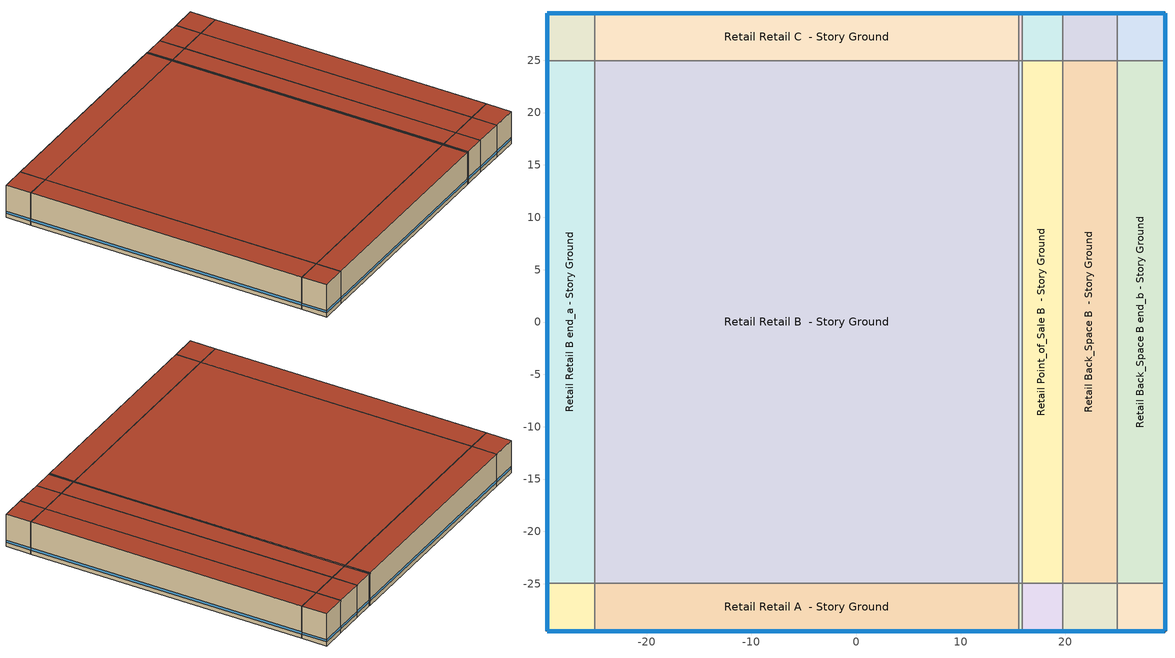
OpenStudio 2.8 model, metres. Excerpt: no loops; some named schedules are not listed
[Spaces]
Retail Retail A end_a - Story Ground
 floor ground (ext-slab): -29.51,-29.51 -29.51,-24.94 -24.94,-24.94 -24.94,-29.51 z0
 wall outside (Typical Insulated Exterior Mass Wall R-6.41): -29.51,-24.94 -29.51,-29.51 -24.94,-29.51 z0:6.1
 wall to Retail Retail B end_a - Story Ground: -24.94,-24.94 -29.51,-24.94 z0:6.1
 wall to Retail Retail A  - Story Ground: -24.94,-29.51 -24.94,-24.94 z0:6.1
 window (U 0.62 SHGC 0.41 Simple Glazing Window U-0.62 SHGC 0.41): -29.51,-24.97 -29.51,-29.49 / -29.49,-29.51 -24.97,-29.51 z0.76:1.19
 roof outside (Typical IEAD Roof R-13.89): -24.94,-29.51 -24.94,-24.94 -29.51,-24.94 -29.51,-29.51 z6.1
Retail Retail B end_a - Story Ground
 floor ground (ext-slab): -29.51,-24.94 -29.51,24.94 -24.94,24.94 -24.94,-24.94 z0
 wall outside (Typical Insulated Exterior Mass Wall R-6.41): -29.51,24.94 -29.51,-24.94 z0:6.1
 wall to Retail Retail C end_a - Story Ground: -24.94,24.94 -29.51,24.94 z0:6.1
 wall to Retail Retail B  - Story Ground: -24.94,-24.94 -24.94,24.94 z0:6.1
 window (U 0.62 SHGC 0.41 Simple Glazing Window U-0.62 SHGC 0.41): -29.51,24.91 -29.51,-24.91 z0.76:1.19
 roof outside (Typical IEAD Roof R-13.89): -24.94,-24.94 -24.94,24.94 -29.51,24.94 -29.51,-24.94 z6.1
Retail Retail C end_a - Story Ground
 floor ground (ext-slab): -29.51,24.94 -29.51,29.51 -24.94,29.51 -24.94,24.94 z0
 wall outside (Typical Insulated Exterior Mass Wall R-6.41): -24.94,29.51 -29.51,29.51 -29.51,24.94 z0:6.1
 wall to Retail Retail C  - Story Ground: -24.94,24.94 -24.94,29.51 z0:6.1
 window (U 0.62 SHGC 0.41 Simple Glazing Window U-0.62 SHGC 0.41): -29.51,29.49 -29.51,24.97 / -24.97,29.51 -29.49,29.51 z0.76:1.19
 roof outside (Typical IEAD Roof R-13.89): -24.94,24.94 -24.94,29.51 -29.51,29.51 -29.51,24.94 z6.1
Retail Retail A  - Story Ground
 floor ground (ext-slab): -24.94,-29.51 -24.94,-24.94 15.55,-24.94 15.55,-29.51 z0
 wall outside (Typical Insulated Exterior Mass Wall R-6.41): -24.94,-29.51 15.55,-29.51 z0:6.1
 wall to Retail Retail B  - Story Ground: 15.55,-24.94 -24.94,-24.94 z0:6.1
 wall to Retail Entry A  - Story Ground: 15.55,-29.51 15.55,-24.94 z0:6.1
 window (U 0.62 SHGC 0.41 Simple Glazing Window U-0.62 SHGC 0.41): -24.91,-29.51 15.53,-29.51 z0.76:1.19
 roof outside (Typical IEAD Roof R-13.89): 15.55,-29.51 15.55,-24.94 -24.94,-24.94 -24.94,-29.51 z6.1
Retail Retail B  - Story Ground
 floor ground (ext-slab): -24.94,-24.94 -24.94,24.94 15.55,24.94 15.55,-24.94 z0
 wall to Retail Retail C  - Story Ground: 15.55,24.94 -24.94,24.94 z0:6.1
 wall to Retail Entry B  - Story Ground: 15.55,-24.94 15.55,24.94 z0:6.1
 roof outside (Typical IEAD Roof R-13.89): 15.55,-24.94 15.55,24.94 -24.94,24.94 -24.94,-24.94 z6.1
Retail Retail C  - Story Ground
 floor ground (ext-slab): -24.94,24.94 -24.94,29.51 15.55,29.51 15.55,24.94 z0
 wall outside (Typical Insulated Exterior Mass Wall R-6.41): 15.55,29.51 -24.94,29.51 z0:6.1
 wall to Retail Entry C  - Story Ground: 15.55,24.94 15.55,29.51 z0:6.1
 window (U 0.62 SHGC 0.41 Simple Glazing Window U-0.62 SHGC 0.41): 15.53,29.51 -24.91,29.51 z0.76:1.19
 roof outside (Typical IEAD Roof R-13.89): 15.55,24.94 15.55,29.51 -24.94,29.51 -24.94,24.94 z6.1
Retail Entry A  - Story Ground
 floor ground (ext-slab): 15.55,-29.51 15.55,-24.94 15.86,-24.94 15.86,-29.51 z0
 wall outside (Typical Insulated Exterior Mass Wall R-6.41): 15.55,-29.51 15.86,-29.51 z0:6.1
 wall to Retail Entry B  - Story Ground: 15.86,-24.94 15.55,-24.94 z0:6.1
 wall to Retail Point_of_Sale A  - Story Ground: 15.86,-29.51 15.86,-24.94 z0:6.1
 window (U 0.62 SHGC 0.41 Simple Glazing Window U-0.62 SHGC 0.41): 15.58,-29.51 15.83,-29.51 z0.76:1.27
 roof outside (Typical IEAD Roof R-13.89): 15.86,-29.51 15.86,-24.94 15.55,-24.94 15.55,-29.51 z6.1
Retail Entry B  - Story Ground
 floor ground (ext-slab): 15.55,-24.94 15.55,24.94 15.86,24.94 15.86,-24.94 z0
 wall to Retail Entry C  - Story Ground: 15.86,24.94 15.55,24.94 z0:6.1
 wall to Retail Point_of_Sale B  - Story Ground: 15.86,-24.94 15.86,24.94 z0:6.1
 roof outside (Typical IEAD Roof R-13.89): 15.86,-24.94 15.86,24.94 15.55,24.94 15.55,-24.94 z6.1
Retail Entry C  - Story Ground
 floor ground (ext-slab): 15.55,24.94 15.55,29.51 15.86,29.51 15.86,24.94 z0
 wall outside (Typical Insulated Exterior Mass Wall R-6.41): 15.86,29.51 15.55,29.51 z0:6.1
 wall to Retail Point_of_Sale C  - Story Ground: 15.86,24.94 15.86,29.51 z0:6.1
 window (U 0.62 SHGC 0.41 Simple Glazing Window U-0.62 SHGC 0.41): 15.83,29.51 15.58,29.51 z0.76:1.27
 roof outside (Typical IEAD Roof R-13.89): 15.86,24.94 15.86,29.51 15.55,29.51 15.55,24.94 z6.1
Retail Point_of_Sale A  - Story Ground
 floor ground (ext-slab): 15.86,-29.51 15.86,-24.94 19.74,-24.94 19.74,-29.51 z0
 wall outside (Typical Insulated Exterior Mass Wall R-6.41): 15.86,-29.51 19.74,-29.51 z0:6.1
 wall to Retail Point_of_Sale B  - Story Ground: 19.74,-24.94 15.86,-24.94 z0:6.1
 wall to Retail Back_Space A  - Story Ground: 19.74,-29.51 19.74,-24.94 z0:6.1
 window (U 0.62 SHGC 0.41 Simple Glazing Window U-0.62 SHGC 0.41): 15.89,-29.51 19.71,-29.51 z0.76:1.19
 roof outside (Typical IEAD Roof R-13.89): 19.74,-29.51 19.74,-24.94 15.86,-24.94 15.86,-29.51 z6.1
Retail Point_of_Sale B  - Story Ground
 floor ground (ext-slab): 15.86,-24.94 15.86,24.94 19.74,24.94 19.74,-24.94 z0
 wall to Retail Point_of_Sale C  - Story Ground: 19.74,24.94 15.86,24.94 z0:6.1
 wall to Retail Back_Space B  - Story Ground: 19.74,-24.94 19.74,24.94 z0:6.1
 roof outside (Typical IEAD Roof R-13.89): 19.74,-24.94 19.74,24.94 15.86,24.94 15.86,-24.94 z6.1
Retail Point_of_Sale C  - Story Ground
 floor ground (ext-slab): 15.86,24.94 15.86,29.51 19.74,29.51 19.74,24.94 z0
 wall outside (Typical Insulated Exterior Mass Wall R-6.41): 19.74,29.51 15.86,29.51 z0:6.1
 wall to Retail Back_Space C  - Story Ground: 19.74,24.94 19.74,29.51 z0:6.1
 window (U 0.62 SHGC 0.41 Simple Glazing Window U-0.62 SHGC 0.41): 19.71,29.51 15.89,29.51 z0.76:1.19
 roof outside (Typical IEAD Roof R-13.89): 19.74,24.94 19.74,29.51 15.86,29.51 15.86,24.94 z6.1
Retail Back_Space A  - Story Ground
 floor ground (ext-slab): 19.74,-29.51 19.74,-24.94 24.94,-24.94 24.94,-29.51 z0
 wall outside (Typical Insulated Exterior Mass Wall R-6.41): 19.74,-29.51 24.94,-29.51 z0:6.1
 wall to Retail Back_Space B  - Story Ground: 24.94,-24.94 19.74,-24.94 z0:6.1
 wall to Retail Back_Space A end_b - Story Ground: 24.94,-29.51 24.94,-24.94 z0:6.1
 window (U 0.62 SHGC 0.41 Simple Glazing Window U-0.62 SHGC 0.41): 19.76,-29.51 24.91,-29.51 z0.76:1.19
 roof outside (Typical IEAD Roof R-13.89): 24.94,-29.51 24.94,-24.94 19.74,-24.94 19.74,-29.51 z6.1
Retail Back_Space B  - Story Ground
 floor ground (ext-slab): 19.74,-24.94 19.74,24.94 24.94,24.94 24.94,-24.94 z0
 wall to Retail Back_Space C  - Story Ground: 24.94,24.94 19.74,24.94 z0:6.1
 wall to Retail Back_Space B end_b - Story Ground: 24.94,-24.94 24.94,24.94 z0:6.1
 roof outside (Typical IEAD Roof R-13.89): 24.94,-24.94 24.94,24.94 19.74,24.94 19.74,-24.94 z6.1
Retail Back_Space C  - Story Ground
 floor ground (ext-slab): 19.74,24.94 19.74,29.51 24.94,29.51 24.94,24.94 z0
 wall outside (Typical Insulated Exterior Mass Wall R-6.41): 24.94,29.51 19.74,29.51 z0:6.1
 wall to Retail Back_Space C end_b - Story Ground: 24.94,24.94 24.94,29.51 z0:6.1
 window (U 0.62 SHGC 0.41 Simple Glazing Window U-0.62 SHGC 0.41): 24.91,29.51 19.76,29.51 z0.76:1.19
 roof outside (Typical IEAD Roof R-13.89): 24.94,24.94 24.94,29.51 19.74,29.51 19.74,24.94 z6.1
Retail Back_Space A end_b - Story Ground
 floor ground (ext-slab): 24.94,-29.51 24.94,-24.94 29.51,-24.94 29.51,-29.51 z0
 wall outside (Typical Insulated Exterior Mass Wall R-6.41): 24.94,-29.51 29.51,-29.51 29.51,-24.94 z0:6.1
 wall to Retail Back_Space B end_b - Story Ground: 29.51,-24.94 24.94,-24.94 z0:6.1
 window (U 0.62 SHGC 0.41 Simple Glazing Window U-0.62 SHGC 0.41): 29.51,-29.49 29.51,-24.97 / 24.97,-29.51 29.49,-29.51 z0.76:1.19
 roof outside (Typical IEAD Roof R-13.89): 29.51,-29.51 29.51,-24.94 24.94,-24.94 24.94,-29.51 z6.1
Retail Back_Space B end_b - Story Ground
 floor ground (ext-slab): 24.94,-24.94 24.94,24.94 29.51,24.94 29.51,-24.94 z0
 wall outside (Typical Insulated Exterior Mass Wall R-6.41): 29.51,-24.94 29.51,24.94 z0:6.1
 wall to Retail Back_Space C end_b - Story Ground: 29.51,24.94 24.94,24.94 z0:6.1
 window (U 0.62 SHGC 0.41 Simple Glazing Window U-0.62 SHGC 0.41): 29.51,-24.91 29.51,24.91 z0.76:1.19
 roof outside (Typical IEAD Roof R-13.89): 29.51,-24.94 29.51,24.94 24.94,24.94 24.94,-24.94 z6.1
Retail Back_Space C end_b - Story Ground
 floor ground (ext-slab): 24.94,24.94 24.94,29.51 29.51,29.51 29.51,24.94 z0
 wall outside (Typical Insulated Exterior Mass Wall R-6.41): 29.51,24.94 29.51,29.51 24.94,29.51 z0:6.1
 window (U 0.62 SHGC 0.41 Simple Glazing Window U-0.62 SHGC 0.41): 29.49,29.51 24.97,29.51 / 29.51,24.97 29.51,29.49 z0.76:1.19
 roof outside (Typical IEAD Roof R-13.89): 29.51,24.94 29.51,29.51 24.94,29.51 24.94,24.94 z6.1
[Site]
Detroit City_MI_USA: Latitude {deg}=42.41; Longitude {deg}=-83.01; Time Zone {hr}=-5; Elevation {m}=191; Terrain=City
[Site:WaterMainsTemperature]
Calculation Method=Correlation; Annual Average Outdoor Air Temperature {C}=0; Maximum Difference In Monthly Average Outdoor Air Temperatures {deltaC}=0
[SizingPeriod:DesignDay] Daily Dry-Bulb Temperature Range {deltaC}=9.7; Barometric Pressure {Pa}=99051; Wind Speed {m/s}=5; Wind Direction {deg}=240; Sky Clearness=0; Rain Indicator=0; Snow Indicator=0; Day of Month=21; Month=7; Day Type=SummerDesignDay; Daylight Saving Time Indicator=0; Dry-Bulb Temperature Range Modifier Type=DefaultMultipliers; Solar Model Indicator=ASHRAETau; ASHRAE Taub=0.406; ASHRAE Taud=2.227
Name | Maximum Dry-Bulb Temperature {C} | Humidity Indicating Conditions at Maximum Dry-Bulb | Humidity Indicating Type
Detroit City Ann Clg .4% Condns DB=>MWB 1 | 32.6 | 23 | Wetbulb
Detroit City Ann Clg .4% Condns WB=>MDB 1 | 30.2 | 24.7 | Wetbulb
Detroit City Ann Clg 1% Condns DB=>MWB 1 | 31.2 | 22.3 | Wetbulb
Detroit City Ann Clg 2% Condns DP=>MDB 1 | 25.9 | 21.2 | Dewpoint
[ClimateZones]
Climate Zone Institution Name 1=ASHRAE; Climate Zone Document Name 1=ANSI/ASHRAE Standard 169; Climate Zone Document Year 1=2006; Climate Zone Value 1=ASHRAE 169-2013-5A
[Building]
90.1-2010|RetailStandalone: North Axis {deg}=180; Default Construction Set=Res 90.1-2010 - Retail - ASHRAE 169-2013-5A; Default Schedule Set=Building Default Schedule Set; Standards Building Type=Retail
[Site:GroundTemperature:BuildingSurface]
19.527, 19.502, 19.536, 19.598, 20.002, 21.64, 22.225, 22.375, 21.449, 20.121, 19.802, 19.633
[DefaultConstructionSet]
Res 90.1-2010 - Retail - ASHRAE 169-2013-5A: Default Exterior Surface Constructions=Default Surface Constructions 1; Default Interior Surface Constructions=Default Surface Constructions 2; Default Ground Contact Surface Constructions=Default Surface Constructions 3; Default Exterior SubSurface Constructions=Default Sub Surface Constructions 1; Default Interior SubSurface Constructions=Default Sub Surface Constructions 2; Interior Partition Construction=Typical Interior Partition
[DefaultSurfaceConstructions]
Name | Floor Construction | Wall Construction | Roof Ceiling Construction
Default Surface Constructions 1 | Typical Insulated Exterior Mass Floor R-13.51 | Typical Insulated Exterior Mass Wall R-11.11 | Typical IEAD Roof R-20.83
Default Surface Constructions 2 | Typical Interior Floor | Typical Interior Wall | Typical Interior Ceiling
Default Surface Constructions 3 | Typical Insulated Carpeted 6in Slab Floor | Typical Insulated Basement Mass Wall
[Construction]
Typical Insulated Exterior Mass Floor R-13.51: Typical Insulation R-10.94, 4 in. Normalweight Concrete Floor, Typical Carpet Pad
Typical Insulated Exterior Mass Wall R-11.11: 1IN Stucco, 8IN CONCRETE HW RefBldg, Typical Insulation R-8.72, 1/2IN Gypsum
Typical IEAD Roof R-20.83: Roof Membrane, Typical Insulation R-19.72, Metal Roof Surface
Typical Interior Floor: 100mm Normalweight concrete floor, CP02 CARPET PAD
Typical Interior Wall: G01 13mm gypsum board, G01 13mm gypsum board
Typical Interior Ceiling: CP02 CARPET PAD, 100mm Normalweight concrete floor
Typical Insulated Carpeted 6in Slab Floor: 6 in. Normalweight Concrete Floor, Typical Carpet Pad
Typical Insulated Basement Mass Wall: 8 in. Concrete Block Basement Wall
U 0.52 SHGC 0.40 Dbl Ref-D Clr 6mm/13mm Air: REF D CLEAR 6MM, AIR 13MM, CLEAR 6MM
Typical Insulated Metal Door R-1.43: F08 Metal surface, Typical Insulation R-0.58
U 0.72 SHGC 0.25 Sgl Ref-B-M Tint 6mm: REF B TINT MID 6MM
Typical Overhead Door R-2.0: Typical Insulation R-1.15
U 1.17 SHGC 0.49 Sgl Ref-D Clr 6mm: REF D CLEAR 6MM
Typical Interior Window: Clear 3mm
Typical Interior Door; Typical Interior Partition: G05 25mm wood
InteriorFurnishings: Std Wood 6inch
ext-slab: 6 in. Normalweight Concrete Floor
Typical Insulated Exterior Mass Wall R-6.41: 1IN Stucco, 8IN CONCRETE HW RefBldg, Typical Insulation R-4.02, 1/2IN Gypsum
Typical IEAD Roof R-13.89: Roof Membrane, Typical Insulation R-12.77, Metal Roof Surface
U 0.62 SHGC 0.41 Simple Glazing Window U-0.62 SHGC 0.41: U 0.62 SHGC 0.41 Simple Glazing U-1.23 SHGC 0.41
[Material:NoMass] Roughness=Smooth; Thermal Absorptance=0.9; Solar Absorptance=0.7
Name | Thermal Resistance {m2-K/W} | Visible Absorptance
Typical Insulation R-10.94 | 1.92744 | 0.7
Typical Carpet Pad; CP02 CARPET PAD | 0.21648 | 0.8
Typical Insulation R-8.72 | 1.53614 | 0.7
Typical Insulation R-19.72 | 3.4722 | 0.7
Typical Insulation R-0.58 | 0.101875 | 0.7
Typical Insulation R-1.15 | 0.202527 | 0.7
Typical Insulation R-4.02 | 0.708275 | 0.7
Typical Insulation R-12.77 | 2.24922 | 0.7
[Material]
Name | Roughness | Thickness {m} | Conductivity {W/m-K} | Density {kg/m3} | Specific Heat {J/kg-K} | Thermal Absorptance | Solar Absorptance | Visible Absorptance
4 in. Normalweight Concrete Floor | MediumRough | 0.1016 | 2.31 | 2322 | 832 | 0.9 | 0.7 | 0.7
1IN Stucco | Smooth | 0.0253 | 0.6918 | 1858 | 837 | 0.9 | 0.7 | 0.92
8IN CONCRETE HW RefBldg | Rough | 0.2032 | 1.311 | 2240 | 836.8 | 0.9 | 0.7 | 0.7
1/2IN Gypsum | Smooth | 0.0127 | 0.16 | 784.9 | 830 | 0.9 | 0.4 | 0.4
Roof Membrane | VeryRough | 0.0095 | 0.16 | 1121.29 | 1460 | 0.9 | 0.7 | 0.7
Metal Roof Surface; F08 Metal surface | Smooth | 0.0008 | 45.28 | 7824 | 500 | 0.9 | 0.7 | 0.7
100mm Normalweight concrete floor | MediumRough | 0.1016 | 2.31045 | 2322 | 832.557 |  | 0 | 0
G01 13mm gypsum board | Smooth | 0.0127 | 0.160031 | 800.001 | 1090.73 | 0.9 | 0.7 | 0.5
6 in. Normalweight Concrete Floor | MediumRough | 0.1524 | 2.31 | 2322 | 832 | 0.9 | 0.7 | 0.7
8 in. Concrete Block Basement Wall | MediumRough | 0.2032 | 1.326 | 1842 | 912 | 0.9 | 0.7 | 0.7
G05 25mm wood | MediumSmooth | 0.0254 | 0.15 | 608 | 1630 | 0.9 | 0.5 | 0.5
Std Wood 6inch | MediumSmooth | 0.15 | 0.12 | 540 | 1210 | 0.9 | 0.7 | 0.7
[DefaultSubSurfaceConstructions]
Name | Fixed Window Construction | Operable Window Construction | Door Construction | Glass Door Construction | Overhead Door Construction | Skylight Construction | Tubular Daylight Dome Construction | Tubular Daylight Diffuser Construction
Default Sub Surface Constructions 1 | U 0.52 SHGC 0.40 Dbl Ref-D Clr 6mm/13mm Air | U 0.52 SHGC 0.40 Dbl Ref-D Clr 6mm/13mm Air | Typical Insulated Metal Door R-1.43 | U 0.72 SHGC 0.25 Sgl Ref-B-M Tint 6mm | Typical Overhead Door R-2.0 | U 1.17 SHGC 0.49 Sgl Ref-D Clr 6mm | Typical Interior Window | Typical Interior Window
Default Sub Surface Constructions 2 | Typical Interior Window | Typical Interior Window | Typical Interior Door
[WindowMaterial:Glazing] Optical Data Type=SpectralAverage; Infrared Transmittance at Normal Incidence=0; Front Side Infrared Hemispherical Emissivity=0.84; Conductivity {W/m-K}=0.9; Dirt Correction Factor for Solar and Visible Transmittance=1; Solar Diffusing=No
Name | Thickness {m} | Solar Transmittance at Normal Incidence | Front Side Solar Reflectance at Normal Incidence | Back Side Solar Reflectance at Normal Incidence | Visible Transmittance at Normal Incidence | Front Side Visible Reflectance at Normal Incidence | Back Side Visible Reflectance at Normal Incidence | Back Side Infrared Hemispherical Emissivity
REF D CLEAR 6MM | 0.006 | 0.429 | 0.308 | 0.379 | 0.334 | 0.453 | 0.505 | 0.82
CLEAR 6MM | 0.006 | 0.775 | 0.071 | 0.071 | 0.881 | 0.08 | 0.08 | 0.84
REF B TINT MID 6MM | 0.006 | 0.1 | 0.11 | 0.41 | 0.13 | 0.1 | 0.32 | 0.45
Clear 3mm | 0.003 | 0.837 | 0.075 | 0.075 | 0.898 | 0.081 | 0.081 | 0.84
[WindowMaterial:Gas]
AIR 13MM: Gas Type=Air; Thickness {m}=0.0127
[WindowMaterial:SimpleGlazingSystem]
U 0.62 SHGC 0.41 Simple Glazing U-1.23 SHGC 0.41: U-Factor {W/m2-K}=7; Solar Heat Gain Coefficient=0.41; Visible Transmittance=0.32
[SpaceType] Standards Building Type=Retail
Name | Default Schedule Set | Design Specification Outdoor Air Object | Standards Space Type
Retail Back_Space - 90.1-2010 | Retail Back_Space Schedule Set | Retail Back_Space Ventilation | Back_Space
Retail Entry - 90.1-2010 | Retail Entry Schedule Set | Retail Entry Ventilation | Entry
Retail Point_of_Sale - 90.1-2010 | Retail Point_of_Sale Schedule Set | Retail Point_of_Sale Ventilation | Point_of_Sale
Retail Retail - 90.1-2010 | Retail Retail Schedule Set | Retail Retail Ventilation | Retail
[BuildingStory]
Story Ground: Nominal Z Coordinate {m}=0; Nominal Floor to Floor Height {m}=6.096
[Space] Building Story=Story Ground
Name | Space Type | Thermal Zone
Retail Retail A end_a - Story Ground | Retail Retail - 90.1-2010 | Zone Retail Retail A end_a - Story Ground
Retail Retail B end_a - Story Ground | Retail Retail - 90.1-2010 | Zone Retail Retail B end_a - Story Ground
Retail Retail C end_a - Story Ground | Retail Retail - 90.1-2010 | Zone Retail Retail C end_a - Story Ground
Retail Retail A  - Story Ground | Retail Retail - 90.1-2010 | Zone Retail Retail A  - Story Ground
Retail Retail B  - Story Ground | Retail Retail - 90.1-2010 | Zone Retail Retail B  - Story Ground
Retail Retail C  - Story Ground | Retail Retail - 90.1-2010 | Zone Retail Retail C  - Story Ground
Retail Entry A  - Story Ground | Retail Entry - 90.1-2010 | Zone Retail Entry A  - Story Ground
Retail Entry B  - Story Ground | Retail Entry - 90.1-2010 | Zone Retail Entry B  - Story Ground
Retail Entry C  - Story Ground | Retail Entry - 90.1-2010 | Zone Retail Entry C  - Story Ground
Retail Point_of_Sale A  - Story Ground | Retail Point_of_Sale - 90.1-2010 | Zone Retail Point_of_Sale A  - Story Ground
Retail Point_of_Sale B  - Story Ground | Retail Point_of_Sale - 90.1-2010 | Zone Retail Point_of_Sale B  - Story Ground
Retail Point_of_Sale C  - Story Ground | Retail Point_of_Sale - 90.1-2010 | Zone Retail Point_of_Sale C  - Story Ground
Retail Back_Space A  - Story Ground | Retail Back_Space - 90.1-2010 | Zone Retail Back_Space A  - Story Ground
Retail Back_Space B  - Story Ground | Retail Back_Space - 90.1-2010 | Zone Retail Back_Space B  - Story Ground
Retail Back_Space C  - Story Ground | Retail Back_Space - 90.1-2010 | Zone Retail Back_Space C  - Story Ground
Retail Back_Space A end_b - Story Ground | Retail Back_Space - 90.1-2010 | Zone Retail Back_Space A end_b - Story Ground
Retail Back_Space B end_b - Story Ground | Retail Back_Space - 90.1-2010 | Zone Retail Back_Space B end_b - Story Ground
Retail Back_Space C end_b - Story Ground | Retail Back_Space - 90.1-2010 | Zone Retail Back_Space C end_b - Story Ground
[ThermalZone] Multiplier=1; Use Ideal Air Loads=No
Name | Thermostat | Primary Daylighting Control | Fraction of Zone Controlled by Primary Daylighting Control
Zone Retail Retail A end_a - Story Ground | Retail Retail - 90.1-2010 Thermostat 3
Zone Retail Retail B end_a - Story Ground | Retail Retail - 90.1-2010 Thermostat 2 | Retail Retail B end_a - Story Ground Daylt Sensor 1 | 0.26
Zone Retail Retail C end_a - Story Ground | Retail Retail - 90.1-2010 Thermostat 1
Zone Retail Retail A  - Story Ground | Retail Retail - 90.1-2010 Thermostat | Retail Retail A  - Story Ground Daylt Sensor 1 | 0.26
Zone Retail Retail B  - Story Ground | Retail Retail - 90.1-2010 Thermostat 4
Zone Retail Retail C  - Story Ground | Retail Retail - 90.1-2010 Thermostat 5 | Retail Retail C  - Story Ground Daylt Sensor 1 | 0.26
Zone Retail Entry A  - Story Ground | Retail Entry - 90.1-2010 Thermostat 1
Zone Retail Entry B  - Story Ground | Retail Entry - 90.1-2010 Thermostat
Zone Retail Entry C  - Story Ground | Retail Entry - 90.1-2010 Thermostat 2
Zone Retail Point_of_Sale A  - Story Ground | Retail Point_of_Sale - 90.1-2010 Thermostat 2
Zone Retail Point_of_Sale B  - Story Ground | Retail Point_of_Sale - 90.1-2010 Thermostat
Zone Retail Point_of_Sale C  - Story Ground | Retail Point_of_Sale - 90.1-2010 Thermostat 1
Zone Retail Back_Space A  - Story Ground | Retail Back_Space - 90.1-2010 Thermostat 2
Zone Retail Back_Space B  - Story Ground | Retail Back_Space - 90.1-2010 Thermostat 1
Zone Retail Back_Space C  - Story Ground | Retail Back_Space - 90.1-2010 Thermostat 4
Zone Retail Back_Space A end_b - Story Ground | Retail Back_Space - 90.1-2010 Thermostat 5
Zone Retail Back_Space B end_b - Story Ground | Retail Back_Space - 90.1-2010 Thermostat | Retail Back_Space B end_b - Story Ground Daylt Sensor 1 | 0.26
Zone Retail Back_Space C end_b - Story Ground | Retail Back_Space - 90.1-2010 Thermostat 3
[People:Definition] Number of People Calculation Method=People/Area; People per Space Floor Area {person/m2}=0.161459; Fraction Radiant=0.3
Retail Retail People Definition; Retail Point_of_Sale People Definition; Retail Back_Space People Definition
[People] Work Efficiency Schedule=Work Efficiency Schedule; Clothing Insulation Schedule=Clothing Schedule; Air Velocity Schedule=Air Velocity Schedule; Multiplier=1
Name | People Definition | Space or SpaceType
Retail Retail People | Retail Retail People Definition | Retail Retail - 90.1-2010
Retail Point_of_Sale People | Retail Point_of_Sale People Definition | Retail Point_of_Sale - 90.1-2010
Retail Back_Space People | Retail Back_Space People Definition | Retail Back_Space - 90.1-2010
[Lights:Definition] Design Level Calculation Method=Watts/Area; Fraction Radiant=0.7; Fraction Visible=0.2; Return Air Fraction=0
Name | Watts per Space Floor Area {W/m2}
Retail Retail Lights Definition; Retail Point_of_Sale Lights Definition | 18.2986
Retail Entry Lights Definition | 13.9931
Retail Back_Space Lights Definition | 8.61113
[Lights] Fraction Replaceable=1
Name | Lights Definition | Space or SpaceType
Retail Retail Lights | Retail Retail Lights Definition | Retail Retail - 90.1-2010
Retail Point_of_Sale Lights | Retail Point_of_Sale Lights Definition | Retail Point_of_Sale - 90.1-2010
Retail Entry Lights | Retail Entry Lights Definition | Retail Entry - 90.1-2010
Retail Back_Space Lights | Retail Back_Space Lights Definition | Retail Back_Space - 90.1-2010
[ElectricEquipment:Definition] Design Level Calculation Method=Watts/Area; Fraction Latent=0; Fraction Radiant=0.5; Fraction Lost=0
Name | Watts per Space Floor Area {W/m2}
Retail Retail Elec Equip Definition; Retail Entry Elec Equip Definition | 3.22917
Retail Point_of_Sale Elec Equip Definition | 21.5278
Retail Back_Space Elec Equip Definition | 8.07293
[ElectricEquipment]
Name | Electric Equipment Definition | Space or SpaceType
Retail Retail Elec Equip | Retail Retail Elec Equip Definition | Retail Retail - 90.1-2010
Retail Point_of_Sale Elec Equip | Retail Point_of_Sale Elec Equip Definition | Retail Point_of_Sale - 90.1-2010
Retail Entry Elec Equip | Retail Entry Elec Equip Definition | Retail Entry - 90.1-2010
Retail Back_Space Elec Equip | Retail Back_Space Elec Equip Definition | Retail Back_Space - 90.1-2010
[DesignSpecification:OutdoorAir] Outdoor Air Method=Sum; Outdoor Air Flow per Person {m3/s-person}=0; Outdoor Air Flow Rate {m3/s}=0; Outdoor Air Flow Air Changes per Hour {1/hr}=0
Name | Outdoor Air Flow per Floor Area {m3/s-m2}
Retail Retail Ventilation; Retail Point_of_Sale Ventilation | 0.0011811
Retail Entry Ventilation; Retail Back_Space Ventilation | 0.0006096
[DefaultScheduleSet]
Name | Number of People Schedule | People Activity Level Schedule | Lighting Schedule | Electric Equipment Schedule | Infiltration Schedule | Hours of Operation Schedule
Retail Retail Schedule Set; Retail Point_of_Sale Schedule Set | RetailStandalone BLDG_OCC_SCH_2010 | RetailStandalone ACTIVITY_SCH | RetailStandalone BLDG_LIGHT_SCH | RetailStandalone BLDG_EQUIP_SCH | RetailStandalone INFIL_SCH_PNNL
Retail Entry Schedule Set | RetailStandalone BLDG_OCC_SCH_2010 | RetailStandalone ACTIVITY_SCH | RetailStandalone BLDG_LIGHT_ENTRY_SCH | RetailStandalone BLDG_EQUIP_SCH | RetailStandalone INFIL_SCH_PNNL
Retail Back_Space Schedule Set | RetailStandalone BLDG_OCC_SCH_2010 | RetailStandalone ACTIVITY_SCH | RetailStandalone BLDG_LIGHT_BACK_SCH | RetailStandalone BLDG_EQUIP_SCH | RetailStandalone INFIL_SCH_PNNL
Building Default Schedule Set |  |  |  |  |  | Building Hours of Operation NonResidential
[SpaceInfiltration:DesignFlowRate] Schedule=Always On Discrete; Design Flow Rate Calculation Method=Flow/ExteriorArea; Constant Term Coefficient=0; Temperature Term Coefficient=0; Velocity Term Coefficient=0.224; Velocity Squared Term Coefficient=0
Name | Space or SpaceType | Flow per Exterior Surface Area {m3/s-m2}
Retail Back_Space A  - Story Ground Infiltration | Retail Back_Space A  - Story Ground | 0.000325471
Retail Back_Space A end_b - Story Ground Infiltration | Retail Back_Space A end_b - Story Ground | 0.000414235
Retail Back_Space B end_b - Story Ground Infiltration | Retail Back_Space B end_b - Story Ground | 0.000325471
Retail Back_Space C  - Story Ground Infiltration | Retail Back_Space C  - Story Ground | 0.000325471
Retail Back_Space C end_b - Story Ground Infiltration | Retail Back_Space C end_b - Story Ground | 0.000414235
Retail Entry A  - Story Ground Infiltration | Retail Entry A  - Story Ground | 0.000325471
Retail Entry C  - Story Ground Infiltration | Retail Entry C  - Story Ground | 0.000325471
Retail Point_of_Sale A  - Story Ground Infiltration | Retail Point_of_Sale A  - Story Ground | 0.000325471
Retail Point_of_Sale C  - Story Ground Infiltration | Retail Point_of_Sale C  - Story Ground | 0.000325471
Retail Retail A  - Story Ground Infiltration | Retail Retail A  - Story Ground | 0.000325471
Retail Retail A end_a - Story Ground Infiltration | Retail Retail A end_a - Story Ground | 0.000414235
Retail Retail B end_a - Story Ground Infiltration | Retail Retail B end_a - Story Ground | 0.000325471
Retail Retail C  - Story Ground Infiltration | Retail Retail C  - Story Ground | 0.000325471
Retail Retail C end_a - Story Ground Infiltration | Retail Retail C end_a - Story Ground | 0.000414235
[Exterior:Lights:Definition]
Name | Design Level {W}
Parking Areas and Drives Def (W/ft^2) | 0.1
Building Facades Def (W/ft^2) | 0.15
Main Entries Def (W/ft) | 30
Other Doors Def (W/ft) | 20
[Exterior:Lights] Control Option=AstronomicalClock
Name | Exterior Lights Definition | Schedule | Multiplier
Parking Areas and Drives | Parking Areas and Drives Def (W/ft^2) | Schedule Ruleset 2 | 53158.9
Building Facades | Building Facades Def (W/ft^2) | Schedule Ruleset 1 | 15491.9
Main Entries | Main Entries Def (W/ft) | Schedule Ruleset 2 | 30
Other Doors | Other Doors Def (W/ft) | Schedule Ruleset 2 | 43.95
[Daylighting:Control] Position Z-Coordinate {m}=0.762; Illuminance Setpoint {lux}=375; Lighting Control Type=Stepped; Minimum Input Power Fraction for Continuous Dimming Control=0.3; Minimum Light Output Fraction for Continuous Dimming Control=0.2; Number of Stepped Control Steps=3; Probability Lighting will be Reset When Needed in Manual Stepped Control=1; Maximum Allowable Discomfort Glare Index=22
Name | Space | Position X-Coordinate {m} | Position Y-Coordinate {m}
Retail Back_Space B end_b - Story Ground Daylt Sensor 1 | Retail Back_Space B end_b - Story Ground | 3.78716 | 24.9401
Retail Retail A  - Story Ground Daylt Sensor 1 | Retail Retail A  - Story Ground | 20.2465 | 0.784909
Retail Retail B end_a - Story Ground Daylt Sensor 1 | Retail Retail B end_a - Story Ground | 0.784842 | 24.9401
Retail Retail C  - Story Ground Daylt Sensor 1 | Retail Retail C  - Story Ground | 20.2465 | 3.78709
[ThermostatSetpoint:DualSetpoint] Heating Setpoint Temperature Schedule=RetailStandalone HTGSETP_SCH_NO_OPTIMUM
Name | Cooling Setpoint Temperature Schedule
Retail Retail - 90.1-2010 Thermostat; Retail Retail - 90.1-2010 Thermostat 1; Retail Retail - 90.1-2010 Thermostat 2; Retail Retail - 90.1-2010 Thermostat 3; Retail Retail - 90.1-2010 Thermostat 4; Retail Retail - 90.1-2010 Thermostat 5; Retail Point_of_Sale - 90.1-2010 Thermostat; Retail Point_of_Sale - 90.1-2010 Thermostat 1; Retail Point_of_Sale - 90.1-2010 Thermostat 2; Retail Back_Space - 90.1-2010 Thermostat; Retail Back_Space - 90.1-2010 Thermostat 1; Retail Back_Space - 90.1-2010 Thermostat 2; Retail Back_Space - 90.1-2010 Thermostat 3; Retail Back_Space - 90.1-2010 Thermostat 4; Retail Back_Space - 90.1-2010 Thermostat 5 | RetailStandalone CLGSETP_SCH_NO_SETBACK
Retail Entry - 90.1-2010 Thermostat; Retail Entry - 90.1-2010 Thermostat 1; Retail Entry - 90.1-2010 Thermostat 2 | RetailStandalone FRONT_ENTRY_COOLING
[InternalMass:Definition]
Internal Mass Definition 1: Construction=InteriorFurnishings; Design Level Calculation Method=SurfaceArea/Area; Surface Area per Space Floor Area=2
[InternalMass] Internal Mass Definition=Internal Mass Definition 1; Multiplier=1
Name | Space or SpaceType
Retail Back_Space B end_b - Story Ground Mass | Retail Back_Space B end_b - Story Ground
Retail Back_Space B  - Story Ground Mass | Retail Back_Space B  - Story Ground
Retail Back_Space A  - Story Ground Mass | Retail Back_Space A  - Story Ground
Retail Retail A  - Story Ground Mass | Retail Retail A  - Story Ground
Retail Point_of_Sale B  - Story Ground Mass | Retail Point_of_Sale B  - Story Ground
Retail Retail C end_a - Story Ground Mass | Retail Retail C end_a - Story Ground
Retail Back_Space C end_b - Story Ground Mass | Retail Back_Space C end_b - Story Ground
Retail Retail B end_a - Story Ground Mass | Retail Retail B end_a - Story Ground
Retail Retail A end_a - Story Ground Mass | Retail Retail A end_a - Story Ground
Retail Back_Space C  - Story Ground Mass | Retail Back_Space C  - Story Ground
Retail Point_of_Sale C  - Story Ground Mass | Retail Point_of_Sale C  - Story Ground
Retail Retail B  - Story Ground Mass | Retail Retail B  - Story Ground
Retail Retail C  - Story Ground Mass | Retail Retail C  - Story Ground
Retail Back_Space A end_b - Story Ground Mass | Retail Back_Space A end_b - Story Ground
Retail Point_of_Sale A  - Story Ground Mass | Retail Point_of_Sale A  - Story Ground
[Schedule:Ruleset]
Name | Default Day Schedule | Summer Design Day Schedule | Winter Design Day Schedule
Clothing Schedule | Clothing Schedule Default Winter Clothes
Air Velocity Schedule | Air Velocity Schedule Default
Work Efficiency Schedule | Work Efficiency Schedule Default
RetailStandalone BLDG_OCC_SCH_2010 | RetailStandalone BLDG_OCC_SCH_2010 Default | RetailStandalone BLDG_OCC_SCH_2010 Summer Design Day | RetailStandalone BLDG_OCC_SCH_2010 Winter Design Day
RetailStandalone ACTIVITY_SCH | RetailStandalone ACTIVITY_SCH Default | RetailStandalone ACTIVITY_SCH Summer Design Day | RetailStandalone ACTIVITY_SCH Winter Design Day
RetailStandalone BLDG_LIGHT_SCH | RetailStandalone BLDG_LIGHT_SCH Default | RetailStandalone BLDG_LIGHT_SCH Summer Design Day | RetailStandalone BLDG_LIGHT_SCH Winter Design Day
RetailStandalone BLDG_EQUIP_SCH | RetailStandalone BLDG_EQUIP_SCH Default | RetailStandalone BLDG_EQUIP_SCH Summer Design Day | RetailStandalone BLDG_EQUIP_SCH Winter Design Day
RetailStandalone INFIL_SCH_PNNL | RetailStandalone INFIL_SCH_PNNL Default | RetailStandalone INFIL_SCH_PNNL Summer Design Day | RetailStandalone INFIL_SCH_PNNL Winter Design Day
RetailStandalone BLDG_LIGHT_ENTRY_SCH | RetailStandalone BLDG_LIGHT_ENTRY_SCH Default | RetailStandalone BLDG_LIGHT_ENTRY_SCH Summer Design Day | RetailStandalone BLDG_LIGHT_ENTRY_SCH Winter Design Day
RetailStandalone BLDG_LIGHT_BACK_SCH | RetailStandalone BLDG_LIGHT_BACK_SCH Default | RetailStandalone BLDG_LIGHT_BACK_SCH Summer Design Day | RetailStandalone BLDG_LIGHT_BACK_SCH Winter Design Day
Schedule Ruleset 1 | Schedule Day 15
Schedule Ruleset 2 | Schedule Day 16
RetailStandalone HTGSETP_SCH_NO_OPTIMUM | RetailStandalone HTGSETP_SCH_NO_OPTIMUM Default | RetailStandalone HTGSETP_SCH_NO_OPTIMUM Summer Design Day | RetailStandalone HTGSETP_SCH_NO_OPTIMUM Winter Design Day
RetailStandalone CLGSETP_SCH_NO_SETBACK | RetailStandalone CLGSETP_SCH_NO_SETBACK Default | RetailStandalone CLGSETP_SCH_NO_SETBACK Summer Design Day | RetailStandalone CLGSETP_SCH_NO_SETBACK Winter Design Day
RetailStandalone FRONT_ENTRY_COOLING | RetailStandalone FRONT_ENTRY_COOLING Default | RetailStandalone FRONT_ENTRY_COOLING Summer Design Day | RetailStandalone FRONT_ENTRY_COOLING Winter Design Day
Building Hours of Operation NonResidential | Building Hours of Operation NonResidential Default | Building Hours of Operation NonResidential Summer Design Day | Building Hours of Operation NonResidential Winter Design Day
[Schedule:Day]
RetailStandalone BLDG_OCC_SCH_2010 Default: Yes, 2, 45, 0, 3, 0, 0.025, 3, 15, 0.05, 3, 30, 0.075, 3, 45, 0.1, 4, 0, 0.125, 4, 15, 0.15, 4, 30, 0.175, 4, 45, 0.2, 5, 0, 0.275, 5, 15, 0.35, 5, 30, 0.425, 5, 45, 0.5, 6, 15, 0.5, 6, 30, 0.525, 6, 45, 0.55, 7, 0, 0.575, 7, 15, 0.6, 7, 30, 0.625, 7, 45, 0.65, 8, 0, 0.675, 8, 15, 0.7, 13, 30, 0.7, 13, 45, 0.725, 14, 0, 0.75, 14, 15, 0.775, 14, 30, 0.8, 14, 45, 0.775, 15, 0, 0.75, 15, 15, 0.725, 15, 30, 0.7, 15, 45, 0.65, 16, 0, 0.6, 16, 15, 0.55, 16, 30, 0.5, 17, 0, 0.5, 17, 15, 0.489474, 17, 30, 0.478947, 17, 45, 0.468421, 18, 0, 0.457895, 18, 15, 0.447368, 18, 30, 0.436842, 18, 45, 0.426316, 19, 0, 0.415789, 19, 15, 0.405263, 19, 30, 0.394737, 19, 45, 0.384211, 20, 0, 0.373684, 20, 15, 0.363158, 20, 30, 0.352632, 20, 45, 0.342105, 21, 0, 0.331579, 21, 15, 0.321053, 21, 30, 0.310526, 21, 45, 0.3, 22, 0, 0.2625, 22, 15, 0.225, 22, 30, 0.1875, 22, 45, 0.15, 23, 0, 0.1125, 23, 15, 0.075, 23, 30, 0.0375, 23, 45, 0, 24, 0, 0
RetailStandalone BLDG_OCC_SCH_2010 Summer Design Day; RetailStandalone BLDG_LIGHT_SCH Summer Design Day; Building Hours of Operation NonResidential Winter Design Day; Building Hours of Operation NonResidential Summer Design Day: 24, 0, 1
RetailStandalone BLDG_OCC_SCH_2010 Winter Design Day; RetailStandalone BLDG_LIGHT_SCH Winter Design Day: 24, 0, 0
RetailStandalone ACTIVITY_SCH Default: Yes, 24, 0, 120
RetailStandalone ACTIVITY_SCH Winter Design Day; RetailStandalone ACTIVITY_SCH Summer Design Day: 24, 0, 120
RetailStandalone BLDG_LIGHT_SCH Default: Yes, 0, 15, 0.05, 2, 45, 0.05, 3, 0, 0.0875, 3, 15, 0.125, 3, 30, 0.1625, 3, 45, 0.2, 4, 0, 0.25, 4, 15, 0.3, 4, 30, 0.35, 4, 45, 0.4, 5, 0, 0.525, 5, 15, 0.65, 5, 30, 0.775, 5, 45, 0.9, 15, 30, 0.9, 15, 45, 0.882609, 16, 0, 0.865217, 16, 15, 0.847826, 16, 30, 0.830435, 16, 45, 0.813043, 17, 0, 0.795652, 17, 15, 0.778261, 17, 30, 0.76087, 17, 45, 0.743478, 18, 0, 0.726087, 18, 15, 0.708696, 18, 30, 0.691304, 18, 45, 0.673913, 19, 0, 0.656522, 19, 15, 0.63913, 19, 30, 0.621739, 19, 45, 0.604348, 20, 0, 0.586957, 20, 15, 0.569565, 20, 30, 0.552174, 20, 45, 0.534783, 21, 0, 0.517391, 21, 15, 0.5, 22, 15, 0.5, 22, 30, 0.425, 22, 45, 0.35, 23, 0, 0.275, 23, 15, 0.2, 23, 30, 0.1625, 23, 45, 0.125, 24, 0, 0.0875
Schedule Day 15: 6, 0, 0, 24, 0, 1
Schedule Day 16: 6, 0, 0.7, 24, 0, 1
RetailStandalone HTGSETP_SCH_NO_OPTIMUM Default: Yes, 1, 15, 15.56, 22, 45, 21.11, 24, 0, 15.56
RetailStandalone HTGSETP_SCH_NO_OPTIMUM Summer Design Day: 24, 0, 15.56
RetailStandalone HTGSETP_SCH_NO_OPTIMUM Winter Design Day: 6, 0, 15.56, 7, 0, 18.33, 21, 0, 21.11, 24, 0, 15.56
RetailStandalone CLGSETP_SCH_NO_SETBACK Default: Yes, 24, 0, 23.89
RetailStandalone CLGSETP_SCH_NO_SETBACK Summer Design Day: 6, 0, 29.44, 7, 0, 26.67, 21, 0, 23.89, 24, 0, 29.44
RetailStandalone CLGSETP_SCH_NO_SETBACK Winter Design Day: 24, 0, 29.44
RetailStandalone FRONT_ENTRY_COOLING Default: Yes, 24, 0, 100
RetailStandalone FRONT_ENTRY_COOLING Winter Design Day; RetailStandalone FRONT_ENTRY_COOLING Summer Design Day: 24, 0, 100
Building Hours of Operation NonResidential Default: 5, 15, 0, 22, 45, 1, 24, 0, 0
[Schedule:Rule]
Schedule Rule 2: Schedule Ruleset=RetailStandalone BLDG_OCC_SCH_2010; Rule Order=1; Day Schedule=RetailStandalone BLDG_OCC_SCH_2010 Sat Day; Apply Saturday=Yes; Date Specification Type=DateRange; Start Month=1; Start Day=1; End Month=12; End Day=31
Schedule Rule 14: Schedule Ruleset=RetailStandalone HTGSETP_SCH_NO_OPTIMUM; Rule Order=1; Day Schedule=RetailStandalone HTGSETP_SCH_NO_OPTIMUM Sat Day; Apply Saturday=Yes; Date Specification Type=DateRange; Start Month=1; Start Day=1; End Month=12; End Day=31
Building Hours of Operation NonResidential Saturday Rule: Schedule Ruleset=Building Hours of Operation NonResidential; Rule Order=1; Day Schedule=Building Hours of Operation NonResidential Saturday; Apply Saturday=Yes; Date Specification Type=DateRange; Start Month=1; Start Day=1; End Month=12; End Day=24
Building Hours of Operation NonResidential Sunday Rule: Schedule Ruleset=Building Hours of Operation NonResidential; Rule Order=0; Day Schedule=Building Hours of Operation NonResidential Sunday; Date Specification Type=DateRange; Start Month=1; Start Day=1; End Month=12; End Day=31; Apply Sunday=Yes
Schedule Rule 7: Schedule Ruleset=RetailStandalone BLDG_OCC_SCH_2010; Rule Order=0; Day Schedule=RetailStandalone BLDG_OCC_SCH_2010 Default 1; Apply Sunday=Yes
Schedule Rule 13: Schedule Ruleset=RetailStandalone HTGSETP_SCH_NO_OPTIMUM; Rule Order=0; Day Schedule=RetailStandalone HTGSETP_SCH_NO_OPTIMUM Default 1; Apply Sunday=Yes
Schedule Rule 15: Schedule Ruleset=RetailStandalone CLGSETP_SCH_NO_SETBACK; Rule Order=0; Day Schedule=RetailStandalone CLGSETP_SCH_NO_SETBACK Default 1; Apply Sunday=Yes
autogen RetailStandalone ACTIVITY_SCH 0: Schedule Ruleset=RetailStandalone ACTIVITY_SCH; Rule Order=0; Day Schedule=autogen RetailStandalone ACTIVITY_SCH 0_day_sch; Apply Saturday=Yes; Date Specification Type=SpecificDates; Apply Sunday=Yes; Apply Monday=Yes; Apply Tuesday=Yes; Apply Wednesday=Yes; Apply Thursday=Yes; Apply Friday=Yes; Specific Month 1=1; Specific Day 1=2; Specific Month 2=1; Specific Day 2=9; Specific Month 3=1; Specific Day 3=16; Specific Month 4=1; Specific Day 4=23; Specific Month 5=1; Specific Day 5=30; Specific Month 6=2; Specific Day 6=6; Specific Month 7=2; Specific Day 7=13; Specific Month 8=2; Specific Day 8=20; Specific Month 9=2; Specific Day 9=27; Specific Month 10=3; Specific Day 10=5; Specific Month 11=3; Specific Day 11=12; Specific Month 12=3; Specific Day 12=19; Specific Month 13=3; Specific Day 13=26; Specific Month 14=4; Specific Day 14=2; Specific Month 15=4; Specific Day 15=9; Specific Month 16=4; Specific Day 16=16; Specific Month 17=4; Specific Day 17=23; Specific Month 18=4; Specific Day 18=30; Specific Month 19=5; Specific Day 19=7; Specific Month 20=5; Specific Day 20=14; Specific Month 21=5; Specific Day 21=21; Specific Month 22=5; Specific Day 22=28; Specific Month 23=6; Specific Day 23=4; Specific Month 24=6; Specific Day 24=11; Specific Month 25=6; Specific Day 25=18; Specific Month 26=6; Specific Day 26=25; Specific Month 27=7; Specific Day 27=2; Specific Month 28=7; Specific Day 28=9; Specific Month 29=7; Specific Day 29=16; Specific Month 30=7; Specific Day 30=23; Specific Month 31=7; Specific Day 31=30; Specific Month 32=8; Specific Day 32=6; Specific Month 33=8; Specific Day 33=13; Specific Month 34=8; Specific Day 34=20; Specific Month 35=8; Specific Day 35=27; Specific Month 36=9; Specific Day 36=3; Specific Month 37=9; Specific Day 37=10; Specific Month 38=9; Specific Day 38=17; Specific Month 39=9; Specific Day 39=24; Specific Month 40=10; Specific Day 40=1; Specific Month 41=10; Specific Day 41=8; Specific Month 42=10; Specific Day 42=15; Specific Month 43=10; Specific Day 43=22; Specific Month 44=10; Specific Day 44=29; Specific Month 45=11; Specific Day 45=5; Specific Month 46=11; Specific Day 46=12; Specific Month 47=11; Specific Day 47=19; Specific Month 48=11; Specific Day 48=26; Specific Month 49=12; Specific Day 49=3; Specific Month 50=12; Specific Day 50=10; Specific Month 51=12; Specific Day 51=17; Specific Month 52=12; Specific Day 52=24
autogen RetailStandalone ACTIVITY_SCH 1: Schedule Ruleset=RetailStandalone ACTIVITY_SCH; Rule Order=1; Day Schedule=autogen RetailStandalone ACTIVITY_SCH 1_day_sch; Apply Saturday=Yes; Date Specification Type=SpecificDates; Apply Sunday=Yes; Apply Monday=Yes; Apply Tuesday=Yes; Apply Wednesday=Yes; Apply Thursday=Yes; Apply Friday=Yes; Specific Month 1=1; Specific Day 1=3; Specific Month 2=1; Specific Day 2=10; Specific Month 3=1; Specific Day 3=17; Specific Month 4=1; Specific Day 4=24; Specific Month 5=1; Specific Day 5=31; Specific Month 6=2; Specific Day 6=7; Specific Month 7=2; Specific Day 7=14; Specific Month 8=2; Specific Day 8=21; Specific Month 9=2; Specific Day 9=28; Specific Month 10=3; Specific Day 10=6; Specific Month 11=3; Specific Day 11=13; Specific Month 12=3; Specific Day 12=20; Specific Month 13=3; Specific Day 13=27; Specific Month 14=4; Specific Day 14=3; Specific Month 15=4; Specific Day 15=10; Specific Month 16=4; Specific Day 16=17; Specific Month 17=4; Specific Day 17=24; Specific Month 18=5; Specific Day 18=1; Specific Month 19=5; Specific Day 19=8; Specific Month 20=5; Specific Day 20=15; Specific Month 21=5; Specific Day 21=22; Specific Month 22=5; Specific Day 22=29; Specific Month 23=6; Specific Day 23=5; Specific Month 24=6; Specific Day 24=12; Specific Month 25=6; Specific Day 25=19; Specific Month 26=6; Specific Day 26=26; Specific Month 27=7; Specific Day 27=3; Specific Month 28=7; Specific Day 28=10; Specific Month 29=7; Specific Day 29=17; Specific Month 30=7; Specific Day 30=24; Specific Month 31=7; Specific Day 31=31; Specific Month 32=8; Specific Day 32=7; Specific Month 33=8; Specific Day 33=14; Specific Month 34=8; Specific Day 34=21; Specific Month 35=8; Specific Day 35=28; Specific Month 36=9; Specific Day 36=4; Specific Month 37=9; Specific Day 37=11; Specific Month 38=9; Specific Day 38=18; Specific Month 39=9; Specific Day 39=25; Specific Month 40=10; Specific Day 40=2; Specific Month 41=10; Specific Day 41=9; Specific Month 42=10; Specific Day 42=16; Specific Month 43=10; Specific Day 43=23; Specific Month 44=10; Specific Day 44=30; Specific Month 45=11; Specific Day 45=6; Specific Month 46=11; Specific Day 46=13; Specific Month 47=11; Specific Day 47=20; Specific Month 48=11; Specific Day 48=27; Specific Month 49=12; Specific Day 49=4; Specific Month 50=12; Specific Day 50=11; Specific Month 51=12; Specific Day 51=18; Specific Month 52=12; Specific Day 52=25
autogen Schedule Rule 2 2: Schedule Ruleset=RetailStandalone BLDG_OCC_SCH_2010; Rule Order=2; Day Schedule=autogen Schedule Rule 2 2_day_sch; Apply Saturday=Yes; Date Specification Type=SpecificDates; Apply Sunday=Yes; Apply Monday=Yes; Apply Tuesday=Yes; Apply Wednesday=Yes; Apply Thursday=Yes; Apply Friday=Yes; Specific Month 1=12; Specific Day 1=31
autogen RetailStandalone CLGSETP_SCH_NO_SETBACK 1: Schedule Ruleset=RetailStandalone CLGSETP_SCH_NO_SETBACK; Rule Order=1; Day Schedule=autogen RetailStandalone CLGSETP_SCH_NO_SETBACK 1_day_sch; Apply Saturday=Yes; Date Specification Type=SpecificDates; Apply Sunday=Yes; Apply Monday=Yes; Apply Tuesday=Yes; Apply Wednesday=Yes; Apply Thursday=Yes; Apply Friday=Yes; Specific Month 1=1; Specific Day 1=2; Specific Month 2=1; Specific Day 2=9; Specific Month 3=1; Specific Day 3=16; Specific Month 4=1; Specific Day 4=23; Specific Month 5=1; Specific Day 5=30; Specific Month 6=2; Specific Day 6=6; Specific Month 7=2; Specific Day 7=13; Specific Month 8=2; Specific Day 8=20; Specific Month 9=2; Specific Day 9=27; Specific Month 10=3; Specific Day 10=5; Specific Month 11=3; Specific Day 11=12; Specific Month 12=3; Specific Day 12=19; Specific Month 13=3; Specific Day 13=26; Specific Month 14=4; Specific Day 14=2; Specific Month 15=4; Specific Day 15=9; Specific Month 16=4; Specific Day 16=16; Specific Month 17=4; Specific Day 17=23; Specific Month 18=4; Specific Day 18=30; Specific Month 19=5; Specific Day 19=7; Specific Month 20=5; Specific Day 20=14; Specific Month 21=5; Specific Day 21=21; Specific Month 22=5; Specific Day 22=28; Specific Month 23=6; Specific Day 23=4; Specific Month 24=6; Specific Day 24=11; Specific Month 25=6; Specific Day 25=18; Specific Month 26=6; Specific Day 26=25; Specific Month 27=7; Specific Day 27=2; Specific Month 28=7; Specific Day 28=9; Specific Month 29=7; Specific Day 29=16; Specific Month 30=7; Specific Day 30=23; Specific Month 31=7; Specific Day 31=30; Specific Month 32=8; Specific Day 32=6; Specific Month 33=8; Specific Day 33=13; Specific Month 34=8; Specific Day 34=20; Specific Month 35=8; Specific Day 35=27; Specific Month 36=9; Specific Day 36=3; Specific Month 37=9; Specific Day 37=10; Specific Month 38=9; Specific Day 38=17; Specific Month 39=9; Specific Day 39=24; Specific Month 40=10; Specific Day 40=1; Specific Month 41=10; Specific Day 41=8; Specific Month 42=10; Specific Day 42=15; Specific Month 43=10; Specific Day 43=22; Specific Month 44=10; Specific Day 44=29; Specific Month 45=11; Specific Day 45=5; Specific Month 46=11; Specific Day 46=12; Specific Month 47=11; Specific Day 47=19; Specific Month 48=11; Specific Day 48=26; Specific Month 49=12; Specific Day 49=3; Specific Month 50=12; Specific Day 50=10; Specific Month 51=12; Specific Day 51=17; Specific Month 52=12; Specific Day 52=24
autogen RetailStandalone FRONT_ENTRY_COOLING 0: Schedule Ruleset=RetailStandalone FRONT_ENTRY_COOLING; Rule Order=0; Day Schedule=autogen RetailStandalone FRONT_ENTRY_COOLING 0_day_sch; Apply Saturday=Yes; Date Specification Type=SpecificDates; Apply Sunday=Yes; Apply Monday=Yes; Apply Tuesday=Yes; Apply Wednesday=Yes; Apply Thursday=Yes; Apply Friday=Yes; Specific Month 1=1; Specific Day 1=2; Specific Month 2=1; Specific Day 2=9; Specific Month 3=1; Specific Day 3=16; Specific Month 4=1; Specific Day 4=23; Specific Month 5=1; Specific Day 5=30; Specific Month 6=2; Specific Day 6=6; Specific Month 7=2; Specific Day 7=13; Specific Month 8=2; Specific Day 8=20; Specific Month 9=2; Specific Day 9=27; Specific Month 10=3; Specific Day 10=5; Specific Month 11=3; Specific Day 11=12; Specific Month 12=3; Specific Day 12=19; Specific Month 13=3; Specific Day 13=26; Specific Month 14=4; Specific Day 14=2; Specific Month 15=4; Specific Day 15=9; Specific Month 16=4; Specific Day 16=16; Specific Month 17=4; Specific Day 17=23; Specific Month 18=4; Specific Day 18=30; Specific Month 19=5; Specific Day 19=7; Specific Month 20=5; Specific Day 20=14; Specific Month 21=5; Specific Day 21=21; Specific Month 22=5; Specific Day 22=28; Specific Month 23=6; Specific Day 23=4; Specific Month 24=6; Specific Day 24=11; Specific Month 25=6; Specific Day 25=18; Specific Month 26=6; Specific Day 26=25; Specific Month 27=7; Specific Day 27=2; Specific Month 28=7; Specific Day 28=9; Specific Month 29=7; Specific Day 29=16; Specific Month 30=7; Specific Day 30=23; Specific Month 31=7; Specific Day 31=30; Specific Month 32=8; Specific Day 32=6; Specific Month 33=8; Specific Day 33=13; Specific Month 34=8; Specific Day 34=20; Specific Month 35=8; Specific Day 35=27; Specific Month 36=9; Specific Day 36=3; Specific Month 37=9; Specific Day 37=10; Specific Month 38=9; Specific Day 38=17; Specific Month 39=9; Specific Day 39=24; Specific Month 40=10; Specific Day 40=1; Specific Month 41=10; Specific Day 41=8; Specific Month 42=10; Specific Day 42=15; Specific Month 43=10; Specific Day 43=22; Specific Month 44=10; Specific Day 44=29; Specific Month 45=11; Specific Day 45=5; Specific Month 46=11; Specific Day 46=12; Specific Month 47=11; Specific Day 47=19; Specific Month 48=11; Specific Day 48=26; Specific Month 49=12; Specific Day 49=3; Specific Month 50=12; Specific Day 50=10; Specific Month 51=12; Specific Day 51=17; Specific Month 52=12; Specific Day 52=24
autogen RetailStandalone FRONT_ENTRY_COOLING 1: Schedule Ruleset=RetailStandalone FRONT_ENTRY_COOLING; Rule Order=1; Day Schedule=autogen RetailStandalone FRONT_ENTRY_COOLING 1_day_sch; Apply Saturday=Yes; Date Specification Type=SpecificDates; Apply Sunday=Yes; Apply Monday=Yes; Apply Tuesday=Yes; Apply Wednesday=Yes; Apply Thursday=Yes; Apply Friday=Yes; Specific Month 1=1; Specific Day 1=3; Specific Month 2=1; Specific Day 2=10; Specific Month 3=1; Specific Day 3=17; Specific Month 4=1; Specific Day 4=24; Specific Month 5=1; Specific Day 5=31; Specific Month 6=2; Specific Day 6=7; Specific Month 7=2; Specific Day 7=14; Specific Month 8=2; Specific Day 8=21; Specific Month 9=2; Specific Day 9=28; Specific Month 10=3; Specific Day 10=6; Specific Month 11=3; Specific Day 11=13; Specific Month 12=3; Specific Day 12=20; Specific Month 13=3; Specific Day 13=27; Specific Month 14=4; Specific Day 14=3; Specific Month 15=4; Specific Day 15=10; Specific Month 16=4; Specific Day 16=17; Specific Month 17=4; Specific Day 17=24; Specific Month 18=5; Specific Day 18=1; Specific Month 19=5; Specific Day 19=8; Specific Month 20=5; Specific Day 20=15; Specific Month 21=5; Specific Day 21=22; Specific Month 22=5; Specific Day 22=29; Specific Month 23=6; Specific Day 23=5; Specific Month 24=6; Specific Day 24=12; Specific Month 25=6; Specific Day 25=19; Specific Month 26=6; Specific Day 26=26; Specific Month 27=7; Specific Day 27=3; Specific Month 28=7; Specific Day 28=10; Specific Month 29=7; Specific Day 29=17; Specific Month 30=7; Specific Day 30=24; Specific Month 31=7; Specific Day 31=31; Specific Month 32=8; Specific Day 32=7; Specific Month 33=8; Specific Day 33=14; Specific Month 34=8; Specific Day 34=21; Specific Month 35=8; Specific Day 35=28; Specific Month 36=9; Specific Day 36=4; Specific Month 37=9; Specific Day 37=11; Specific Month 38=9; Specific Day 38=18; Specific Month 39=9; Specific Day 39=25; Specific Month 40=10; Specific Day 40=2; Specific Month 41=10; Specific Day 41=9; Specific Month 42=10; Specific Day 42=16; Specific Month 43=10; Specific Day 43=23; Specific Month 44=10; Specific Day 44=30; Specific Month 45=11; Specific Day 45=6; Specific Month 46=11; Specific Day 46=13; Specific Month 47=11; Specific Day 47=20; Specific Month 48=11; Specific Day 48=27; Specific Month 49=12; Specific Day 49=4; Specific Month 50=12; Specific Day 50=11; Specific Month 51=12; Specific Day 51=18; Specific Month 52=12; Specific Day 52=25
autogen Schedule Rule 14 2: Schedule Ruleset=RetailStandalone HTGSETP_SCH_NO_OPTIMUM; Rule Order=2; Day Schedule=autogen Schedule Rule 14 2_day_sch; Apply Saturday=Yes; Date Specification Type=SpecificDates; Apply Sunday=Yes; Apply Monday=Yes; Apply Tuesday=Yes; Apply Wednesday=Yes; Apply Thursday=Yes; Apply Friday=Yes; Specific Month 1=12; Specific Day 1=31
[Schedule:Constant]
Always On Discrete: Value=1
